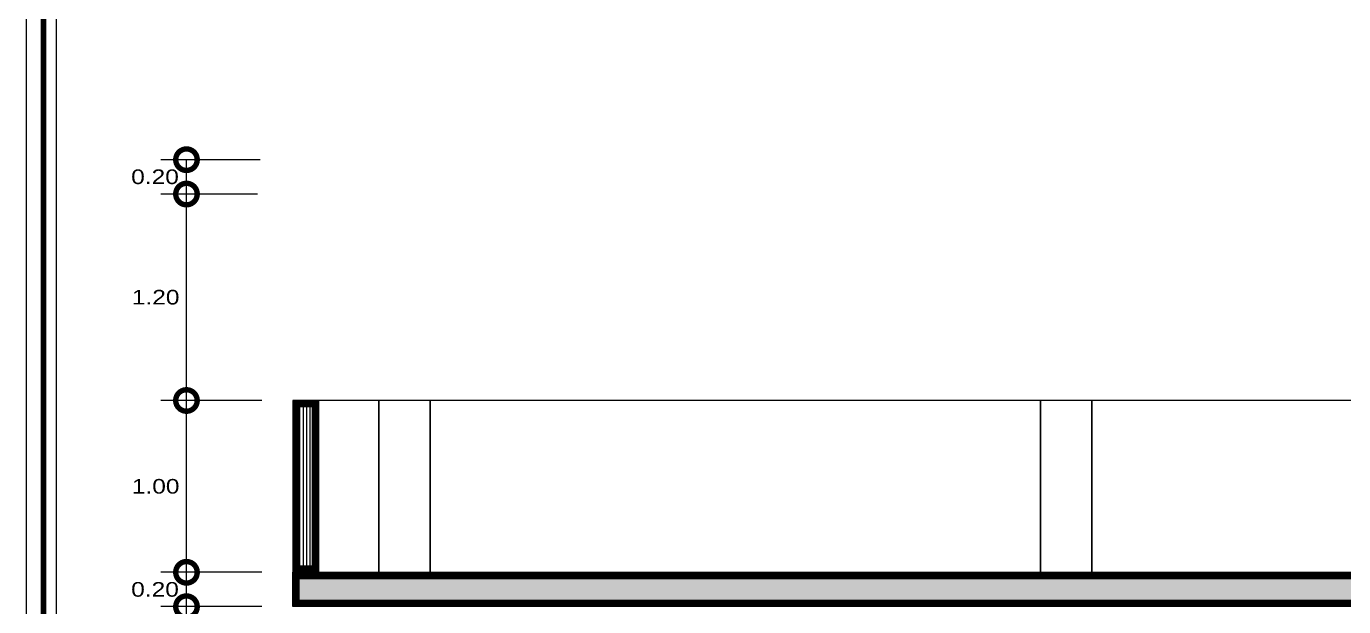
# Model space of a CAD drawing. Header units: millimetres. Extents: x 1555 to 3397, y 790 to 1592.
# Drawn here: x 1689.18 to 1696.84, y 801.06 to 804.44 of the extents above; entities that cross this region are included whole.
import ezdxf

# ---------------------------------------------------------------- set-up
doc = ezdxf.new("R2010")
doc.units = ezdxf.units.MM
doc.layers.get('0').update_dxf_attribs({"lineweight": 5})
doc.layers.get('Defpoints').update_dxf_attribs({"lineweight": 5})
for name, color, linetype, lineweight in [('0-Hach de Muro Alto', 145, 'Continuous', 5), ('0-Muro Alto', 145, 'Continuous', 5), ('CONCRETO DE LOSA ALIGERADO', 251, 'Continuous', 5), ('COTAS', 7, 'Continuous', 9), ('LOSA STDIO ARQ', 7, 'Continuous', 13), ('MARCO DE MENBRETE', 252, 'Continuous', 25), ('MURO ELEV', 7, 'Continuous', 20)]:
    doc.layers.add(name, color=color, linetype=linetype, lineweight=lineweight)
for name, color, linetype, lineweight, true_color in [('COLUMNA ELEVACION', 7, 'Continuous', 9, 0x44484a), ('MARCO  LOGITO LM', 7, 'Continuous', 25, 0x5b584a), ('RELLENO DE MURO CORTE', 7, 'Continuous', 5, 0x5b605f)]:
    doc.layers.add(name, color=color, linetype=linetype, lineweight=lineweight, true_color=true_color)
doc.layers.add('LOGO', color=7, linetype='Continuous')
doc.styles.add('STYLE1-50EJES', font='swissel.ttf', dxfattribs={"width": 1.2, "height": 0.085})
doc.dimstyles.new('DIM-1-50ejes', dxfattribs={"dimtxt": 0.085, "dimasz": 0.25, "dimexe": 0.15, "dimexo": 0.18, "dimgap": 0.03, "dimtad": 2, "dimtih": 1, "dimtoh": 1, "dimzin": 0, "dimdsep": 46, "dimtxsty": 'STYLE1-50EJES', "dimblk1": 'DOTSMALL', "dimblk2": 'DOTSMALL', "dimsah": 1, "dimcen": 2.75, "dimclrd": 256, "dimclre": 256, "dimclrt": 256, "dimazin": 0, "dimtfac": 1, "dimtix": 1, "dimtmove": 0, "dimatfit": 3, "dimldrblk": 'DOTSMALL', "dimfxl": 1, "dimfxlon": 1, "dimtolj": 1, "dimtzin": 0, "dimlwd": -1, "dimlwe": -1, "dimarcsym": 0})

# ---------------------------------------------------------------- blocks, each defined once
blk = doc.blocks.new('_DOTSMALL')
at = {"color": 0, "linetype": 'ByBlock', "const_width": 0.5}
blk.add_lwpolyline([(-0.0625, 0, 1), (0.0625, 0, 1)], format="xyb", close=True, dxfattribs=at)
blk = doc.blocks.new('*D407')
at = {"layer": 'COTAS', "transparency": 16777216}
for p, q in [((1690.5481, 801.0642), (1689.9596, 801.0642)), ((1690.1096, 799.0642), (1690.1096, 801.0642)), ((1690.7981, 799.0642), (1689.9596, 799.0642))]:
    blk.add_line(p, q, dxfattribs=at)
at = {"layer": 'Defpoints', "color": 0, "transparency": 16777216}
for p in [(1690.1096, 801.0642), (1690.7281, 801.0642), (1690.9781, 799.0642)]:
    blk.add_point(p, dxfattribs=at)
at = {"layer": 'COTAS', "transparency": 16777216, "xscale": 0.25, "yscale": 0.25, "zscale": 0.25}
for p, rotation in [((1690.1096, 801.0642), 90), ((1690.1096, 799.0642), 270)]:
    blk.add_blockref('_DOTSMALL', p, dxfattribs=dict(at, rotation=rotation))
at = {"layer": 'COTAS', "transparency": 16777216, "insert": (1689.9264, 800.0642), "char_height": 0.085, "attachment_point": 5, "style": 'STYLE1-50EJES'}
blk.add_mtext('\\A1;2.00', dxfattribs=at)
blk = doc.blocks.new('*D408')
at = {"layer": 'COTAS', "transparency": 16777216}
for p, q in [((1690.5481, 801.2642), (1689.9596, 801.2642)), ((1690.1096, 801.0642), (1690.1096, 801.2642)), ((1690.5481, 801.0642), (1689.9596, 801.0642))]:
    blk.add_line(p, q, dxfattribs=at)
at = {"layer": 'Defpoints', "color": 0, "transparency": 16777216}
for p in [(1690.1096, 801.2642), (1690.7281, 801.2642), (1690.7281, 801.0642)]:
    blk.add_point(p, dxfattribs=at)
at = {"layer": 'COTAS', "transparency": 16777216, "xscale": 0.25, "yscale": 0.25, "zscale": 0.25}
for p, rotation in [((1690.1096, 801.2642), 90), ((1690.1096, 801.0642), 270)]:
    blk.add_blockref('_DOTSMALL', p, dxfattribs=dict(at, rotation=rotation))
at = {"layer": 'COTAS', "transparency": 16777216, "insert": (1689.9266, 801.1642), "char_height": 0.085, "attachment_point": 5, "style": 'STYLE1-50EJES'}
blk.add_mtext('\\A1;0.20', dxfattribs=at)
blk = doc.blocks.new('*D409')
at = {"layer": 'COTAS', "transparency": 16777216}
for p, q in [((1690.5481, 802.2642), (1689.9596, 802.2642)), ((1690.1096, 801.2642), (1690.1096, 802.2642)), ((1690.5481, 801.2642), (1689.9596, 801.2642))]:
    blk.add_line(p, q, dxfattribs=at)
at = {"layer": 'Defpoints', "color": 0, "transparency": 16777216}
for p in [(1690.1096, 802.2642), (1690.7281, 802.2642), (1690.7281, 801.2642)]:
    blk.add_point(p, dxfattribs=at)
at = {"layer": 'COTAS', "transparency": 16777216, "xscale": 0.25, "yscale": 0.25, "zscale": 0.25}
for p, rotation in [((1690.1096, 802.2642), 90), ((1690.1096, 801.2642), 270)]:
    blk.add_blockref('_DOTSMALL', p, dxfattribs=dict(at, rotation=rotation))
at = {"layer": 'COTAS', "transparency": 16777216, "insert": (1689.9303, 801.7642), "char_height": 0.085, "attachment_point": 5, "style": 'STYLE1-50EJES'}
blk.add_mtext('\\A1;1.00', dxfattribs=at)
blk = doc.blocks.new('*D465')
at = {"layer": 'COTAS', "transparency": 16777216}
for p, q in [((1690.523, 803.4657), (1689.9596, 803.4657)), ((1690.1096, 802.2642), (1690.1096, 803.4657)), ((1690.5481, 802.2642), (1689.9596, 802.2642))]:
    blk.add_line(p, q, dxfattribs=at)
at = {"layer": 'Defpoints', "color": 0, "transparency": 16777216}
for p in [(1690.1096, 803.4657), (1690.703, 803.4657), (1690.7281, 802.2642)]:
    blk.add_point(p, dxfattribs=at)
at = {"layer": 'COTAS', "transparency": 16777216, "xscale": 0.25, "yscale": 0.25, "zscale": 0.25}
for p, rotation in [((1690.1096, 803.4657), 90), ((1690.1096, 802.2642), 270)]:
    blk.add_blockref('_DOTSMALL', p, dxfattribs=dict(at, rotation=rotation))
at = {"layer": 'COTAS', "transparency": 16777216, "insert": (1689.9303, 802.865), "char_height": 0.085, "attachment_point": 5, "style": 'STYLE1-50EJES'}
blk.add_mtext('\\A1;1.20', dxfattribs=at)
blk = doc.blocks.new('*D466')
at = {"layer": 'COTAS', "transparency": 16777216}
for p, q in [((1690.5384, 803.6657), (1689.9596, 803.6657)), ((1690.1096, 803.4657), (1690.1096, 803.6657)), ((1690.523, 803.4657), (1689.9596, 803.4657))]:
    blk.add_line(p, q, dxfattribs=at)
at = {"layer": 'Defpoints', "color": 0, "transparency": 16777216}
for p in [(1690.1096, 803.6657), (1690.7184, 803.6657), (1690.703, 803.4657)]:
    blk.add_point(p, dxfattribs=at)
at = {"layer": 'COTAS', "transparency": 16777216, "xscale": 0.25, "yscale": 0.25, "zscale": 0.25}
for p, rotation in [((1690.1096, 803.6657), 90), ((1690.1096, 803.4657), 270)]:
    blk.add_blockref('_DOTSMALL', p, dxfattribs=dict(at, rotation=rotation))
at = {"layer": 'COTAS', "transparency": 16777216, "insert": (1689.9266, 803.5657), "char_height": 0.085, "attachment_point": 5, "style": 'STYLE1-50EJES'}
blk.add_mtext('\\A1;0.20', dxfattribs=at)

msp = doc.modelspace()

# ---------------------------------------------------------------- hatches: boundary and pattern name
at = {"layer": 'CONCRETO DE LOSA ALIGERADO'}
h = msp.add_hatch(dxfattribs=at)
h.set_pattern_fill('CONCRETE', color=256, scale=0.18, style=0, pattern_type=2)
h.set_pattern_definition([(45, (270.22152, -159.55642), (0, 0.180000819), [0.0254556, -0.050913, 0.0127278, -0.0763668, 0.0254556, -0.063639641]), (135, (270.33852, -159.54742), (-0.180000819, 0), [0.02545578, -0.0381834, 0.0127278, -0.063639, 0.02545578, -0.089096681]), (63.434949, (270.19452, -159.583415), (9e-12, 0.18), [0.020124, -0.080496, 0.020124, -0.080502118]), (116.565051, (270.19452, -159.583415), (-7e-11, 0.18), [0.020124, -0.080496, 0.020124, -0.080502118]), (0, (270.19452, -159.56542), (0, 0.18), [0.009, -0.072, 0.018, -0.072, 0.009]), (0, (270.19452, -159.53842), (0, 0.18), [-0.027, 0.018, -0.072, 0, -0.063, 0]), (0, (270.19452, -159.52942), (0, 0.18), [-0.072, 0, -0.054, 0.018, -0.036, 0]), (0, (270.19452, -159.50242), (0, 0.18), [-0.036, 0, -0.045, 0.018, -0.081, 0]), (0, (270.19452, -159.47542), (0, 0.18), [-0.036, 0.018, -0.072, 0.018, -0.036, 0]), (0, (270.19452, -159.43042), (0, 0.18), [-0.027, 0.018, -0.036, 0, -0.099, 0]), (0, (270.19452, -159.42142), (0, 0.18), [-0.036, 0, -0.108, 0.018, -0.018, 0]), (90, (270.20352, -159.54742), (-0.18, 0), [-0.054, 0, -0.054, 0, -0.072, 0]), (90, (270.22152, -159.58342), (-0.18, 0), [-0.027, 0.018, -0.072, 0, -0.063, 0]), (90, (270.23952, -159.58342), (-0.18, 0), [-0.072, 0, -0.063, 0.018, -0.027, 0]), (90, (270.33852, -159.58342), (-0.18, 0), [-0.036, 0.018, -0.09, 0.018, -0.018, 0]), (90, (270.21252, -159.56542), (-0.18, 0), [-0.054, 0, -0.063, 0, -0.063, 0]), (90, (270.23052, -159.56542), (-0.18, 0), [-0.045, 0, -0.099, 0, -0.036, 0]), (90, (270.24852, -159.55642), (-0.18, 0), [-0.09, 0, -0.027, 0, -0.063, 0]), (90, (270.25752, -159.57442), (-0.18, 0), [-0.081, 0, -0.036, 0, -0.045, 0]), (90, (270.27552, -159.54742), (-0.18, 0), [-0.072, 0, -0.027, 0, -0.072, 0]), (90, (270.28452, -159.53842), (-0.18, 0), [-0.081, 0, -0.036, 0, -0.063, 0]), (90, (270.29352, -159.58342), (-0.18, 0), [-0.108, 0, -0.045, 0, -0.027, 0]), (90, (270.30252, -159.55642), (-0.18, 0), [-0.036, 0, -0.072, 0, -0.072, 0]), (90, (270.31152, -159.56542), (-0.18, 0), [-0.081, 0, -0.045, 0, -0.054, 0]), (90, (270.32052, -159.57442), (-0.18, 0), [-0.072, 0, -0.054, 0, -0.054, 0]), (90, (270.33852, -159.56542), (-0.18, 0), [-0.054, 0, -0.054, 0, -0.072, 0]), (90, (270.35652, -159.55642), (-0.18, 0), [-0.072, 0, -0.036, 0, -0.072, 0]), (90, (270.36552, -159.54742), (-0.18, 0), [-0.027, 0, -0.108, 0, -0.045, 0])])
h.paths.add_polyline_path([(1702.42814, 801.06421), (1702.42814, 801.26421), (1690.72814, 801.26421), (1690.72814, 801.06421)])
at = {"layer": 'RELLENO DE MURO CORTE'}
h = msp.add_hatch(dxfattribs=at)
h.set_pattern_fill('_USER', color=256, scale=0.02, angle=90, style=0, pattern_type=0)
h.set_pattern_definition([(90, (-65.009883, 10.738239), (-0.02, 1e-18), [])])
h.paths.add_polyline_path([(1690.85814, 802.24421), (1690.74814, 802.24421), (1690.74814, 801.28421), (1690.85814, 801.28421)])

# ---------------------------------------------------------------- linework, layer by layer
at = {"layer": '0-Hach de Muro Alto', "const_width": 0.04}
msp.add_lwpolyline([(1690.85814, 802.24421), (1690.74814, 802.24421), (1690.74814, 801.28421), (1690.85814, 801.28421)], close=True, dxfattribs=at)
at = {"layer": '0-Muro Alto'}
msp.add_lwpolyline([(1690.87814, 802.26421), (1690.72814, 802.26421), (1690.72814, 801.26421), (1690.87814, 801.26421)], close=True, dxfattribs=at)
at = {"layer": 'COLUMNA ELEVACION'}
for points in [[(1691.52814, 802.26421), (1691.22814, 802.26421), (1691.22814, 801.26421), (1691.52814, 801.26421)], [(1695.37814, 802.26421), (1695.07814, 802.26421), (1695.07814, 801.26421), (1695.37814, 801.26421)]]:
    msp.add_lwpolyline(points, close=True, dxfattribs=at)
at = {"layer": 'LOGO'}
msp.add_lwpolyline([(1730.63266, 789.52369), (1689.17793, 789.52369), (1689.17793, 818.66337), (1730.63266, 818.66337)], close=True, dxfattribs=at)
at = {"layer": 'LOSA STDIO ARQ'}
msp.add_lwpolyline([(1690.72814, 801.26421), (1702.42814, 801.26421), (1702.42814, 801.06421), (1690.72814, 801.06421)], close=True, dxfattribs=at)
at = {"layer": 'LOSA STDIO ARQ', "const_width": 0.04}
msp.add_lwpolyline([(1690.74814, 801.24421), (1702.40814, 801.24421), (1702.40814, 801.08421), (1690.74814, 801.08421)], close=True, dxfattribs=at)
at = {"layer": 'MARCO  LOGITO LM', "ltscale": 0.8, "const_width": 0.03358}
msp.add_lwpolyline([(1689.27793, 818.56337), (1730.53266, 818.56337), (1730.53266, 789.62369), (1689.27793, 789.62369)], close=True, dxfattribs=at)
at = {"layer": 'MARCO DE MENBRETE'}
msp.add_lwpolyline([(1689.35293, 818.48837), (1730.45766, 818.48837), (1730.45766, 789.69869), (1689.35293, 789.69869)], close=True, dxfattribs=at)
at = {"layer": 'MURO ELEV'}
for points in [[(1691.22814, 802.26421), (1690.87814, 802.26421), (1690.87814, 801.26421), (1691.22814, 801.26421)], [(1695.07814, 802.26421), (1691.52814, 802.26421), (1691.52814, 801.26421), (1695.07814, 801.26421)], [(1698.97814, 802.26421), (1695.37814, 802.26421), (1695.37814, 801.26421), (1698.97814, 801.26421)]]:
    msp.add_lwpolyline(points, close=True, dxfattribs=at)

# ---------------------------------------------------------------- dimensions: what is measured, and where the dimension line sits
at = {"layer": 'COTAS'}
for base, p1, p2, picture, middle in [((1690.10957, 803.6657), (1690.70299, 803.4657), (1690.71842, 803.6657), '*D466', (1689.92657, 803.5657)), ((1690.10957, 803.4657), (1690.72814, 802.26421), (1690.70299, 803.4657), '*D465', (1689.93026, 802.86495)), ((1690.10957, 802.26421), (1690.72814, 801.26421), (1690.72814, 802.26421), '*D409', (1689.93026, 801.76421)), ((1690.10957, 801.26421), (1690.72814, 801.06421), (1690.72814, 801.26421), '*D408', (1689.92657, 801.16421)), ((1690.10957, 801.06421), (1690.97814, 799.06421), (1690.72814, 801.06421), '*D407', (1689.92643, 800.06421))]:
    dim = msp.add_linear_dim(base=base, p1=p1, p2=p2, angle=270, dimstyle='DIM-1-50ejes', override={"dimtmove": 1}, dxfattribs=at)
    dim.commit()
    dim.dimension.update_dxf_attribs({"geometry": picture, "text_midpoint": middle})

doc.saveas('drawing.dxf')
